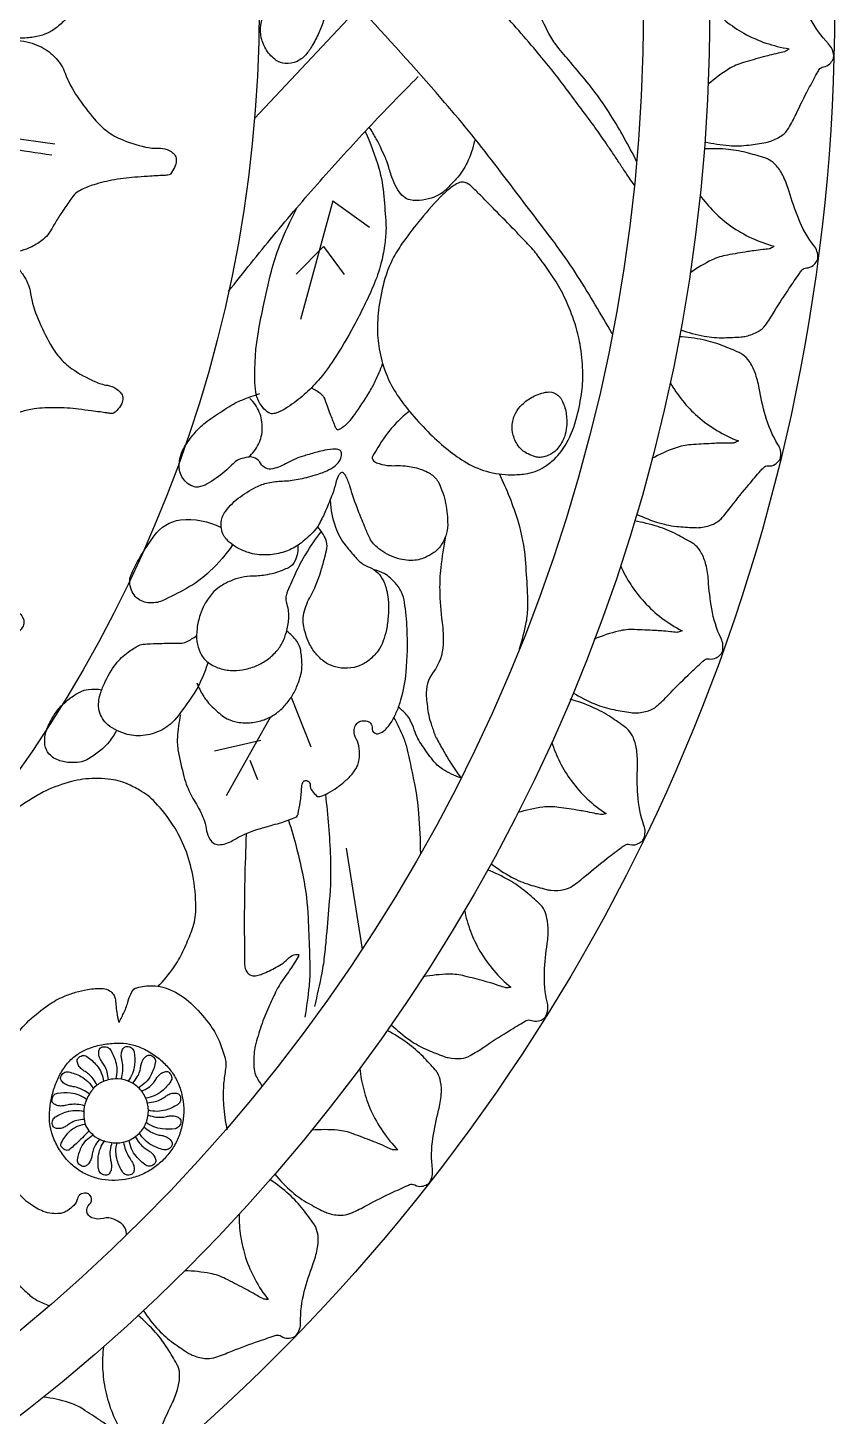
# Model space of a CAD drawing. Header units: millimetres. Extents: x 96 to 279, y 61 to 183.
# Drawn here: x 178.18 to 183.24, y 157.88 to 166.56 of the extents above; entities that cross this region are included whole.
import ezdxf

# ---------------------------------------------------------------- set-up
doc = ezdxf.new("R2010")
doc.units = ezdxf.units.MM
doc.layers.add('PART', color=7, linetype='Continuous')

# ---------------------------------------------------------------- blocks, each defined once
blk = doc.blocks.new('BALMERREPEAT240VIC')
at = {"layer": 'PART'}
for p, q in [((-8.8503, 5.2492), (-8.9506, 5.8786)), ((-8.3781, 4.4285), (-8.0996, 4.9216)), ((-8.2471, 4.6992), (-8.2955, 4.8201)), ((-8.5068, 4.3056), (-8.6282, 4.6162)), ((-8.317, 4.576), (-8.0274, 4.6438)), ((-8.7663, 1.2047), (-8.565, 1.9466)), ((-8.7075, 1.4909), (-8.8382, 1.6644)), ((-8.7075, 1.4909), (-8.5378, 1.6636)), ((-8.7663, 1.2047), (-8.9956, 1.3702)), ((-8.2772, 0.6914), (-8.9278, 0))]:
    blk.add_line(p, q, dxfattribs=at)
at = {"layer": 'PART', "flags": 128}
for points in [[(-6.5501, 7.1507, 0.042559), (-6.5839, 7.4617, 0.054985), (-6.6562, 7.693, 0.009056), (-6.7562, 7.9106, 0.053572), (-6.7776, 7.945, 0.030104), (-6.8117, 7.9836, 0.018106), (-6.8742, 8.042, 0.05614), (-6.9199, 8.0734, 0.037281), (-6.9961, 8.1071)], [(-7.4783, 7.6646, 0.088971), (-7.4688, 7.6228, 0.118747), (-7.4496, 7.5968, 0.041087), (-7.4316, 7.5841, 0.024435), (-7.3989, 7.5669, 0.17766), (-7.3331, 7.5613, -0.162315), (-7.2613, 7.5574, -0.558758), (-7.2463, 7.4733, 0.73917), (-7.2146, 7.4041, 0.028174), (-7.1966, 7.4076, 0.083666), (-7.1909, 7.4101, 0.191331), (-7.1706, 7.4388, -0.138686), (-7.1472, 7.4804, -0.039825), (-7.1112, 7.511, -0.063492), (-7.0851, 7.5252, -0.073239), (-7.0603, 7.5308, -0.038895), (-7.0126, 7.5308, -0.081266), (-6.9565, 7.5171, -0.051185), (-6.8764, 7.473, -0.087189), (-6.7925, 7.39, -0.062755)], [(-6.7745, 6.4391, -0.064008), (-6.8679, 6.326, -0.036948), (-6.9898, 6.2276, -0.05284), (-7.086, 6.175, -0.026522), (-7.1591, 6.1491, -0.026846), (-7.2336, 6.1313, -0.060472), (-7.3315, 6.1254, -0.140747), (-7.3719, 6.1397, -0.081336), (-7.3959, 6.1635, -0.106903), (-7.4062, 6.1872, -0.036883), (-7.4111, 6.2258, 0.029568), (-7.4165, 6.274, 0.0125), (-7.4282, 6.3328, 0.230064), (-7.4303, 6.3354, 0.405073), (-7.432, 6.3349, 0.008598), (-7.4627, 6.2728, 0.0459), (-7.4883, 6.2026, -0.056586), (-7.5104, 6.1461, -0.202467), (-7.5422, 6.1201, -0.081761), (-7.6398, 6.108, -0.103148), (-7.765, 6.1393, -0.083596), (-7.8945, 6.2312, -0.040092), (-8.0035, 6.359, -0.060451), (-8.0576, 6.4567, -0.024601), (-8.0916, 6.5542, -0.064279), (-8.0978, 6.5934, -0.048717), (-8.0948, 6.6371, 0.02259), (-8.0835, 6.7308, 0.038025), (-8.0837, 6.854, 0.030189), (-8.105, 7.0077)], [(-7.4585, 7.0848, 0.035758), (-7.4713, 7.1335, 0.045301), (-7.4875, 7.1698, 0.029152), (-7.5045, 7.1965, -0.038756), (-7.5169, 7.2168, -0.094738), (-7.5251, 7.2449, -0.103676), (-7.5221, 7.2716, -0.22581), (-7.5071, 7.2872, -0.154712), (-7.4764, 7.2889, -0.192251), (-7.4527, 7.2715, -0.067849), (-7.4194, 7.1978, -0.069906), (-7.4112, 7.1439, -0.069213), (-7.4183, 7.0893)], [(-7.3863, 7.0867, 0.046722), (-7.3749, 7.1352, 0.060223), (-7.3743, 7.1739, 0.036536), (-7.3798, 7.2047, -0.046487), (-7.3837, 7.229, -0.083851), (-7.3806, 7.259, -0.097538), (-7.3689, 7.2823, -0.226356), (-7.3495, 7.292, -0.155789), (-7.3201, 7.2833, -0.20124), (-7.3041, 7.2588, -0.069447), (-7.3008, 7.177, -0.071151), (-7.3139, 7.1236, -0.070696), (-7.3415, 7.0756)], [(-7.531, 7.0498, 0.041974), (-7.5588, 7.0909, 0.05467), (-7.5858, 7.1178, 0.03235), (-7.6116, 7.1358, -0.041341), (-7.6316, 7.1502, -0.082028), (-7.6509, 7.1732, -0.093394), (-7.6599, 7.1981, -0.226676), (-7.6538, 7.2189, -0.156428), (-7.6273, 7.2345, -0.207277), (-7.5987, 7.229, -0.070476), (-7.5376, 7.1734, -0.072004), (-7.5088, 7.1262, -0.07168), (-7.4945, 7.0725)], [(-7.3118, 7.064, 0.04809), (-7.2834, 7.1024, 0.063751), (-7.2689, 7.1355, 0.035501), (-7.2625, 7.1651, -0.044416), (-7.2569, 7.1888, -0.073394), (-7.2437, 7.2147, -0.083573), (-7.2257, 7.2329, -0.215711), (-7.2049, 7.2371, -0.152467), (-7.1794, 7.2223, -0.225304), (-7.1712, 7.1954, -0.075021), (-7.1949, 7.1181, -0.076477), (-7.2254, 7.0735, -0.076354), (-7.268, 7.04)], [(-7.586, 6.9894, 0.047455), (-7.6283, 7.0198, 0.059029), (-7.6667, 7.0366, 0.037844), (-7.6973, 7.0433, -0.050068), (-7.7203, 7.049, -0.09493), (-7.7461, 7.0642, -0.109476), (-7.7615, 7.0852, -0.225175), (-7.7608, 7.1067, -0.153546), (-7.7393, 7.1286, -0.183697), (-7.7098, 7.1324, -0.06625), (-7.6353, 7.1035, -0.068741), (-7.592, 7.0712, -0.067777), (-7.5584, 7.0279)], [(-7.2414, 7.0168, -0.009062), (-7.2016, 7.0575, -0.009549), (-7.1625, 7.0946, -0.004046), (-7.1314, 7.1226, -0.012471), (-7.121, 7.1313, -0.244804), (-7.1004, 7.1354, -0.150348), (-7.0729, 7.1172, -0.290372), (-7.0696, 7.0905, -0.084486), (-7.1188, 7.0203, -0.088571), (-7.1647, 6.9879, -0.088014), (-7.2192, 6.9733)], [(-7.6126, 6.9162, 0.047294), (-7.6625, 6.928, 0.059009), (-7.7037, 6.9288, 0.038242), (-7.7345, 6.9234, -0.050238), (-7.758, 6.9198, -0.094654), (-7.7877, 6.9239, -0.109244), (-7.8099, 6.9374, -0.225204), (-7.8176, 6.9575, -0.153596), (-7.8061, 6.986, -0.184041), (-7.7804, 7.0007, -0.066316), (-7.7004, 7.0026, -0.068788), (-7.648, 6.9894, -0.067835), (-7.6004, 6.9622)], [(-7.2128, 6.9429, 0.047437), (-7.1676, 6.9496, 0.061811), (-7.1347, 6.9622, 0.040223), (-7.1092, 6.9785, -0.049571), (-7.0881, 6.9915, -0.084043), (-7.0595, 6.9998, -0.097588), (-7.0339, 6.9978, -0.222163), (-7.0177, 6.9839, -0.153921), (-7.0141, 6.9539, -0.202175), (-7.0301, 6.9298, -0.070184), (-7.1029, 6.895, -0.071957), (-7.1564, 6.8863, -0.071475), (-7.2106, 6.8931)], [(-7.6075, 6.8386, 0.048017), (-7.6573, 6.8309, 0.060994), (-7.6943, 6.8164, 0.038173), (-7.7206, 6.7996, -0.049101), (-7.7413, 6.787, -0.088223), (-7.7704, 6.7788, -0.102817), (-7.7962, 6.7816, -0.225893), (-7.8119, 6.7964, -0.154872), (-7.8138, 6.8271, -0.193513), (-7.7965, 6.8509, -0.068078), (-7.7228, 6.8844, -0.070079), (-7.6688, 6.8925, -0.069423), (-7.6141, 6.8854)], [(-7.2154, 6.8576, 0.039483), (-7.1667, 6.8493, 0.050374), (-7.1279, 6.8497, 0.032301), (-7.097, 6.8552, -0.042066), (-7.0731, 6.859, -0.091322), (-7.0437, 6.8557, -0.102154), (-7.0203, 6.8431, -0.225955), (-7.0114, 6.8234, -0.154994), (-7.0212, 6.7943, -0.194485), (-7.0462, 6.7788, -0.068254), (-7.1273, 6.7761, -0.070213), (-7.1803, 6.7892, -0.069584), (-7.2281, 6.8167)], [(-7.5712, 6.7656, 0.055348), (-7.6147, 6.7431, 0.072413), (-7.6426, 6.718, 0.042233), (-7.6602, 6.6926, -0.05175), (-7.675, 6.6722, -0.076417), (-7.6989, 6.6526, -0.093137), (-7.7228, 6.6439, -0.226695), (-7.7437, 6.6499, -0.156465), (-7.7593, 6.6764, -0.207649), (-7.7539, 6.705, -0.070539), (-7.6983, 6.7661, -0.072057), (-7.6511, 6.7949, -0.07174), (-7.5974, 6.8093)], [(-7.245, 6.7836, 0.038065), (-7.2031, 6.7579, 0.049524), (-7.168, 6.744, 0.030012), (-7.1372, 6.7372, -0.038658), (-7.1133, 6.7315, -0.084689), (-7.087, 6.7178, -0.09448), (-7.0691, 6.698, -0.226595), (-7.067, 6.6764, -0.156267), (-7.0857, 6.6521, -0.205697), (-7.1143, 6.6463, -0.07021), (-7.1918, 6.6743, -0.071779), (-7.2364, 6.7069, -0.071423), (-7.2701, 6.751)], [(-8.2251, 5.1613, 0.004302), (-8.216, 5.4515, 0.005592), (-8.2135, 5.6749, 0.001223), (-8.2142, 5.9495, 0.013248), (-8.2149, 5.9748, 0.08291), (-8.2224, 6.0077, 0.096647), (-8.2383, 6.0318, 0.142321), (-8.2596, 6.0439, 0.106039), (-8.2922, 6.0445, 0.053321), (-8.3261, 6.0342, 0.019493), (-8.4133, 5.9927, 0.077801), (-8.4927, 5.9339, -0.165358), (-8.5351, 5.9126, -0.07741), (-8.5518, 5.9129, -0.400549), (-8.554, 5.9159, -0.094731), (-8.5517, 5.9231, -0.01473), (-8.5272, 5.9647, -0.018254), (-8.465, 6.0561, 0.028471), (-8.4262, 6.1155, 0.017866), (-8.4087, 6.1487, 0.006635), (-8.3661, 6.2404, 0.022885), (-8.3196, 6.3577, 0.021816), (-8.2821, 6.4847, 0.043822), (-8.2748, 6.5313, 0.024533), (-8.2731, 6.6154, 0.096526), (-8.2843, 6.665, 0.060279), (-8.3256, 6.7346)], [(-7.5163, 6.7176, 0.045807), (-7.5449, 6.6772, 0.059088), (-7.5601, 6.6419, 0.036113), (-7.5668, 6.6114, -0.045941), (-7.5725, 6.5874, -0.08431), (-7.5869, 6.5609, -0.09767), (-7.6066, 6.5438, -0.226346), (-7.6282, 6.5423, -0.155768), (-7.6521, 6.5616, -0.201047), (-7.6574, 6.5904, -0.069414), (-7.6292, 6.6672, -0.071124), (-7.5966, 6.7116, -0.070664), (-7.5527, 6.7453)], [(-7.4442, 6.6918, 0.042905), (-7.454, 6.6425, 0.054556), (-7.454, 6.603, 0.034384), (-7.4485, 6.5721, -0.044737), (-7.4448, 6.5482, -0.09008), (-7.4481, 6.5186, -0.10239), (-7.4607, 6.4954, -0.225933), (-7.4804, 6.4865, -0.154951), (-7.5095, 6.4964, -0.19414), (-7.5249, 6.5214, -0.068192), (-7.5276, 6.6025, -0.070166), (-7.5145, 6.6555, -0.069527), (-7.487, 6.7033)], [(-7.364, 6.696, 0.04738), (-7.3562, 6.6468, 0.0608), (-7.342, 6.6107, 0.037416), (-7.3252, 6.5844, -0.047672), (-7.3123, 6.5635, -0.085275), (-7.3039, 6.5345, -0.099402), (-7.3061, 6.5086, -0.226201), (-7.3205, 6.4924, -0.155479), (-7.351, 6.4896, -0.198516), (-7.3751, 6.5064, -0.068972), (-7.4091, 6.5806, -0.070771), (-7.4174, 6.6348, -0.070249), (-7.4103, 6.6896)], [(-7.2932, 6.7303, 0.049211), (-7.2689, 6.6886, 0.065091), (-7.2438, 6.662, 0.037637), (-7.2184, 6.6442, -0.046282), (-7.1979, 6.6294, -0.075628), (-7.1782, 6.606, -0.089789), (-7.1688, 6.5819, -0.226934), (-7.1743, 6.5608, -0.156925), (-7.2004, 6.5445, -0.212508), (-7.229, 6.5495, -0.07134), (-7.2907, 6.6051, -0.072754), (-7.3198, 6.6525, -0.072526), (-7.3341, 6.7064)], [(-8.49, 5.0745, -0.027209), (-8.5808, 5.4271, -0.038175), (-8.6122, 5.685, -0.002577), (-8.6202, 5.8857, -0.004738), (-8.623, 5.9949, -0.029402), (-8.6181, 6.1095, -0.017102), (-8.5913, 6.3047)], [(-8.7199, 4.9141, -0.021365), (-8.7513, 5.3051, -0.030434), (-8.7448, 5.5806, -0.00153), (-8.726, 5.7952, -0.002851), (-8.7149, 5.9102, -0.022584), (-8.6972, 6.0296, -0.012769), (-8.6511, 6.2378)], [(-7.6735, 6.1144, 0.035479), (-7.7711, 5.996, 0.046498), (-7.8298, 5.8947, 0.01112), (-7.8761, 5.7883, 0.024577), (-7.8936, 5.7387, 0.074361), (-7.9108, 5.6178, 0.045073), (-7.8913, 5.4179, 0.046394), (-7.8437, 5.2523, 0.049075), (-7.7697, 5.107, 0.048623), (-7.6561, 4.9624, 0.072315), (-7.5584, 4.8861, 0.027108), (-7.4805, 4.8471, 0.04061), (-7.4255, 4.8282, 0.036942), (-7.3627, 4.8172, 0.027784), (-7.2781, 4.8134, 0.060206), (-7.1332, 4.8325, 0.050491), (-6.9698, 4.8925, 0.027091), (-6.8885, 4.9377, 0.011083), (-6.6989, 5.0629, 0.03541), (-6.6035, 5.1395, 0.022909), (-6.4709, 5.2742)], [(-9.1479, 4.4325, -0.023933), (-9.2082, 4.5594, -0.042676), (-9.2322, 4.6345, -0.005025), (-9.2479, 4.7063, -0.002562), (-9.2765, 4.8473, -0.027337), (-9.3023, 5.031, -0.019995), (-9.3138, 5.2842)], [(-7.8149, 4.416, 0.038914), (-7.7951, 4.5568, 0.064024), (-7.8008, 4.6432, 0.01379), (-7.8363, 4.8009, 0.033878), (-7.8568, 4.8635, 0.041591), (-7.9066, 4.9622, -0.040156), (-7.9585, 5.0643, -0.063173), (-7.9755, 5.127, 0.074796), (-7.991, 5.1796, 0.121218), (-8.0206, 5.2164, 0.170457), (-8.053, 5.2269, 0.131766), (-8.1406, 5.2012, -0.065596), (-8.3063, 5.1279, -0.004667), (-8.3924, 5.1035, 0.007295), (-8.4474, 5.0876, 0.028782), (-8.5357, 5.055, 0.180656), (-8.5469, 5.0443, 0.063311), (-8.5492, 5.0371, 0.006151), (-8.563, 4.9612, 0.032148), (-8.5717, 4.8771, -0.070638), (-8.5786, 4.8391, -0.25246), (-8.591, 4.8274, -0.194274), (-8.6123, 4.8301, -0.285822), (-8.625, 4.8529, 0.177222), (-8.6369, 4.8912, 0.047849), (-8.6649, 4.9214, 0.157624), (-8.6766, 4.9266, 0.110829), (-8.6935, 4.9245, 0.040517), (-8.7355, 4.9058, 0.029561), (-8.7921, 4.8703, 0.02712), (-8.8489, 4.8249, 0.045829), (-8.898, 4.7723, 0.0677), (-8.9225, 4.73, 0.074952), (-8.9311, 4.6946, 0.039446), (-8.9319, 4.6257, 0.121178), (-8.9126, 4.5652, -0.150929), (-8.8998, 4.5153, -0.09992), (-8.9084, 4.4817, -0.126545), (-8.9261, 4.4606, -0.115475), (-8.9403, 4.4547, -0.055), (-8.972, 4.4532, -0.419259), (-9.0125, 4.4996, 0.530776), (-9.0541, 4.5327, 0.112158), (-9.093, 4.51, 0.07453), (-9.1349, 4.4572, 0.030434), (-9.1669, 4.3929, 0.028718), (-9.1925, 4.3212, 0.049992), (-9.2251, 4.1483, 0.032502), (-9.2308, 3.878, 0.026613), (-9.2147, 3.7132, 0.067521), (-9.1963, 3.6504, 0.060672), (-9.1743, 3.6138, 0.036451), (-9.1267, 3.5612, 0.074707), (-9.0874, 3.5334, 0.055317), (-9.0265, 3.5109)], [(-9.4717, 3.2996, 0.021763), (-9.4408, 3.4982, 0.031821), (-9.4344, 3.6355, 0.029473), (-9.4497, 3.8381, -0.04349), (-9.4563, 3.9758, -0.152828), (-9.3945, 4.1488, 0.182012), (-9.3506, 4.2982, 0.022543), (-9.3631, 4.4031, 0.037582), (-9.3782, 4.4646, 0.006857), (-9.4018, 4.5338, 0.027186), (-9.4089, 4.5509, 0.012038), (-9.4131, 4.5591, 0.001263), (-9.4553, 4.6361, 0.01724), (-9.5001, 4.7111, 0.012594), (-9.5674, 4.8099)], [(-9.5674, 4.8099, -0.057485), (-9.4522, 4.7545, -0.088806), (-9.3909, 4.6985, -0.013532), (-9.3246, 4.6069, -0.03058), (-9.2989, 4.5639, -0.037242), (-9.2757, 4.5094, 0.033162), (-9.2501, 4.4481, 0.069189), (-9.2275, 4.4149, 0.039463), (-9.1764, 4.3669)], [(-7.4158, 4.513, -0.042402), (-7.3697, 4.5836, -0.055018), (-7.3243, 4.6303, -0.023143), (-7.2592, 4.679, -0.042372), (-7.2204, 4.7008, -0.089374), (-7.17, 4.7135, -0.058202), (-7.0906, 4.7099, -0.107568), (-7.0156, 4.6802, -0.143988), (-6.9767, 4.6335, -0.115961), (-6.9659, 4.5729, -0.088034), (-6.9842, 4.4944, -0.04244), (-7.0262, 4.4157, -0.048995), (-7.0744, 4.3553, -0.041548), (-7.1219, 4.3139, -0.034381), (-7.1861, 4.2732, -0.098568), (-7.2395, 4.2566, -0.066046), (-7.3225, 4.259)], [(-7.9866, 4.0876, -0.028835), (-7.9379, 4.2125, -0.041638), (-7.8923, 4.2934, -0.016311), (-7.7879, 4.4368, -0.056245), (-7.7518, 4.4737, -0.043955), (-7.7036, 4.5065, -0.044697), (-7.6512, 4.5298, -0.046736), (-7.5946, 4.5435, -0.046348), (-7.5359, 4.5464, -0.057343), (-7.4822, 4.538, -0.043962), (-7.416, 4.5131, -0.06246), (-7.3611, 4.4778, -0.078018), (-7.3267, 4.4384, -0.085843), (-7.307, 4.3906, -0.079845), (-7.3036, 4.3351, -0.050421), (-7.3127, 4.29, -0.030831), (-7.3393, 4.2197, -0.056103), (-7.4112, 4.0984, -0.07445), (-7.4873, 4.0239, -0.040221), (-7.5553, 3.9826, -0.099644), (-7.5865, 3.9741, -0.006716), (-7.6271, 3.9719, -0.003764), (-7.6996, 3.9694, -0.007156), (-7.7536, 3.9688, 0.00643), (-7.8136, 3.9682, 0.102546), (-7.8511, 3.9595, 0.052225), (-7.9156, 3.9212)], [(-7.917, 4.216, 0.04324), (-7.9556, 4.2949, 0.056624), (-7.9965, 4.3482, 0.026992), (-8.067, 4.4139, 0.054132), (-8.1071, 4.4406, 0.081111), (-8.1715, 4.4617, 0.06437), (-8.2567, 4.4641, 0.055992), (-8.3366, 4.4467, 0.065693), (-8.3992, 4.416, 0.051649), (-8.4559, 4.3692, 0.048536), (-8.505, 4.3084, 0.044689), (-8.5406, 4.2423, 0.040535), (-8.5668, 4.1639, 0.062446), (-8.5742, 4.1013, 0.044125), (-8.5657, 4.0127, 0.110762), (-8.5416, 3.9563, 0.076282), (-8.4796, 3.8933)], [(-8.7498, 3.0779, 0.067829), (-8.7833, 3.2437, 0.086573), (-8.8479, 3.3599, 0.010555), (-8.9095, 3.4329, 0.029241), (-8.9338, 3.4574, 0.093601), (-8.9949, 3.4944, -0.107894), (-9.0471, 3.5281, -0.086668), (-9.0829, 3.5794, -0.066724), (-9.1071, 3.6566, -0.036458), (-9.1146, 3.7339, -0.032355), (-9.1111, 3.8212, -0.033077), (-9.0971, 3.9027, -0.037877), (-9.0748, 3.9714, -0.07525), (-9.0428, 4.025, -0.058548), (-8.985, 4.0805, -0.088644), (-8.9188, 4.1142, -0.081585), (-8.8388, 4.1248, -0.080871), (-8.7625, 4.1099, -0.086367), (-8.6995, 4.0733, -0.064164), (-8.6484, 4.0178, -0.058813), (-8.6091, 3.9455, -0.052367), (-8.583, 3.8532, -0.087479), (-8.5831, 3.7954, -0.080445), (-8.6223, 3.684, 0.051146), (-8.6938, 3.5132, 0.010972), (-8.7168, 3.4309, 0.016524), (-8.729, 3.3755, 0.149064), (-8.7229, 3.3207, 0.084101), (-8.6704, 3.2399)], [(-8.5487, 3.3556, -0.111567), (-8.5313, 3.4523, -0.182354), (-8.4889, 3.4968, -0.032203), (-8.4189, 3.5251, -0.037138), (-8.3553, 3.5411, -0.036432), (-8.2671, 3.5498, 0.045391), (-8.1964, 3.5581, 0.048422), (-8.1264, 3.58, 0.047828), (-8.0612, 3.6154, 0.066521), (-8.0127, 3.6583, 0.051287), (-7.9646, 3.7271, 0.051291), (-7.9373, 3.7905, 0.0405), (-7.918, 3.8758, 0.067424), (-7.9175, 3.9586, 0.078309), (-7.9375, 4.027, 0.106564), (-7.9797, 4.0821, 0.09215), (-8.049, 4.122, 0.063877), (-8.1263, 4.1385, 0.065813), (-8.2031, 4.1347, 0.05021), (-8.284, 4.1114, 0.056735), (-8.3497, 4.0761, 0.056739), (-8.4131, 4.0203, 0.068889), (-8.4524, 3.9627, 0.051178), (-8.4765, 3.8986, 0.041744), (-8.491, 3.8161, 0.103168), (-8.4806, 3.7268, -0.146784), (-8.4787, 3.663, -0.035223), (-8.4864, 3.6409, -0.006757), (-8.5356, 3.5296, -0.030019), (-8.5991, 3.4104, -0.024752), (-8.6914, 3.2753)], [(-9.8054, 2.9092, -0.040223), (-9.924, 3.2097, -0.054262), (-9.9685, 3.4453, -0.006684), (-9.9807, 3.6318, -0.012183), (-9.9835, 3.7343, -0.04861), (-9.9736, 3.8391, -0.029697), (-9.931, 4.0058)], [(-8.1405, 3.3536, -0.05316), (-7.9989, 3.5192, -0.063725), (-7.8519, 3.6265, -0.017549), (-7.6992, 3.7036, -0.074433), (-7.6602, 3.7149, -0.063671), (-7.6108, 3.7154, -0.076945), (-7.5712, 3.7043, -0.098975), (-7.532, 3.6761, -0.103402), (-7.5081, 3.6365, -0.072232), (-7.4979, 3.5845, -0.103603), (-7.5037, 3.5478, -0.021344), (-7.5139, 3.5241, -0.007456), (-7.5468, 3.4582, -0.023224), (-7.5766, 3.4069, -0.01038), (-7.6506, 3.2968, -0.212638), (-7.8148, 3.1987, -0.154649), (-8.0681, 3.2466)], [(-9.2448, 2.5199, 0.034792), (-9.1719, 2.5837, 0.034958), (-9.1089, 2.6567, 0.03418), (-9.0154, 2.8013, 0.289447), (-9.0167, 2.8232, 0.14638), (-9.0401, 2.8413, 0.063201), (-9.1054, 2.8574, 0.040701), (-9.1593, 2.8593, -0.036142), (-9.22, 2.8608, -0.054847), (-9.3134, 2.8804, -0.068687), (-9.3821, 2.9139, -0.131297), (-9.4283, 2.9667, -0.066993), (-9.4715, 3.0955, -0.046815), (-9.4845, 3.2293, -0.090363), (-9.4721, 3.2983, -0.041439), (-9.4496, 3.346, -0.053905), (-9.4257, 3.3788, -0.062375), (-9.398, 3.4025, -0.037266), (-9.3449, 3.4321, -0.110781), (-9.255, 3.4516, -0.092553), (-9.1472, 3.4306, -0.078524), (-9.043, 3.3691, -0.11568), (-8.9929, 3.3033, -0.007148), (-8.9644, 3.2371, -0.004886), (-8.9252, 3.1393, -0.02044), (-8.8749, 2.9931, 0.043289), (-8.848, 2.9251, 0.099334), (-8.833, 2.9058, 0.220987), (-8.822, 2.9027, 0.166467), (-8.8124, 2.9078, 0.080709), (-8.8001, 2.9261, 0.045361), (-8.7856, 2.9673, -0.027039), (-8.7637, 3.0372, -0.014424), (-8.7214, 3.1413, -0.018056), (-8.6823, 3.222, -0.071218), (-8.6434, 3.2756, -0.042001), (-8.5588, 3.3491, -0.070369), (-8.4765, 3.3931, -0.06437), (-8.3769, 3.4156, -0.075474), (-8.2657, 3.4092, -0.08155), (-8.1696, 3.3718, -0.03897), (-8.1199, 3.337, -0.06044), (-8.0929, 3.3087, -0.08504), (-8.076, 3.2754, -0.067413), (-8.0682, 3.2291, -0.152634), (-8.0883, 3.157, -0.087778), (-8.1755, 3.0633, -0.042244), (-8.2862, 2.9936, -0.068454), (-8.3625, 2.9665, -0.042068), (-8.4528, 2.9557, 0.039448), (-8.5491, 2.9446, 0.025799), (-8.6582, 2.9173, 0.033451), (-8.7393, 2.8864, 0.083369), (-8.7925, 2.8503, 0.118154), (-8.8172, 2.8119, 0.117455), (-8.8207, 2.7784, 0.232564), (-8.8109, 2.7636, 0.131628), (-8.7829, 2.7561, 0.056005), (-8.716, 2.7634, 0.010102), (-8.6692, 2.7749, 0.005837), (-8.5889, 2.7974, 0.058327), (-8.4827, 2.8424, -0.068635), (-8.3916, 2.8789, -0.345289), (-8.3148, 2.8445, 0.328203), (-8.236, 2.8062, 0.035172), (-8.186, 2.8191, 0.07519), (-8.1644, 2.8302, 0.047021), (-8.1365, 2.8544, -0.028672), (-8.0924, 2.8959, -0.04213), (-7.9815, 2.9737, -0.097911), (-7.926, 2.9929, -0.131156), (-7.8908, 2.9885, -0.093737), (-7.8493, 2.9619, -0.080783), (-7.8238, 2.9284, -0.076829), (-7.8091, 2.8866, -0.105402), (-7.811, 2.8147, -0.08371), (-7.8464, 2.7317, -0.037228), (-7.9077, 2.6502, -0.045158), (-7.9686, 2.5922, -0.020133), (-8.0212, 2.5538, -0.010143), (-8.13, 2.484, -0.039879), (-8.1978, 2.4496, -0.025132), (-8.3114, 2.4093)], [(-8.2401, 2.8058, 0.105545), (-8.3023, 2.7248, 0.105545), (-8.3261, 2.6254, 0.105703), (-8.3072, 2.5249, 0.105703), (-8.2488, 2.4409)], [(-8.6313, 2.3729, -0.069727), (-8.6925, 2.4112, -0.127738), (-8.7157, 2.4437, -0.006672), (-8.7312, 2.486, 0.005811), (-8.7489, 2.5346, 0.005633), (-8.7779, 2.6087, 0.020901), (-8.7868, 2.6282, 0.416678), (-8.8037, 2.6337, 0.084617), (-8.8639, 2.5885, 0.03656), (-8.904, 2.5392, 0.014523), (-8.9918, 2.4057, 0.028238), (-9.032, 2.3316, 0.020286), (-9.0776, 2.2235)], [(-8.9685, 0.772, -0.037021), (-9.0536, 1.0009, -0.050249), (-9.0861, 1.178, -0.005129), (-9.0983, 1.3503, -0.023771), (-9.0988, 1.3876, -0.028375), (-9.0897, 1.4866, -0.02493), (-9.0675, 1.5974, -0.040638), (-9.0205, 1.7353, -0.021193), (-8.8985, 1.9862, -0.02111), (-8.7734, 2.1962, -0.031606), (-8.6755, 2.327, -0.036438), (-8.5879, 2.4158, -0.03495), (-8.4843, 2.4945, -0.044056), (-8.4233, 2.5272, -0.086967), (-8.389, 2.5352, -0.159101), (-8.3674, 2.5295, -0.070708), (-8.3302, 2.4971, -0.161681), (-8.2827, 2.3825, -0.058787), (-8.2976, 2.0489, -0.011538), (-8.3313, 1.8693, -0.009167), (-8.383, 1.6451, -0.034111), (-8.4343, 1.4867, -0.021942), (-8.541, 1.251)], [(-10.5129, 2.0368, 0.011141), (-10.2966, 1.6748, 0.020966), (-10.1695, 1.4903, 0.001322), (-10.0381, 1.3166, 0.000672), (-9.7786, 0.9763, 0.015114), (-9.4439, 0.5651, 0.010524), (-8.9337, 0)], [(-8.1148, 1.7717, -0.007833), (-8.3953, 1.4223, -0.007833), (-8.6867, 1.0818, -0.007829), (-8.9884, 0.7508, -0.007829), (-9.3003, 0.4295)], [(-9.6522, 0.8282, -0.060101), (-9.6053, 0.9685, -0.074002), (-9.5384, 1.0684, -0.01382), (-9.4745, 1.1349, -0.040708), (-9.4504, 1.155, -0.064655), (-9.3995, 1.1819, -0.050148), (-9.3278, 1.2007, -0.084064), (-9.2505, 1.1998, -0.140358), (-9.2085, 1.179, -0.065232), (-9.1727, 1.1368, -0.054089), (-9.1427, 1.0771, -0.022308), (-9.1167, 0.9964, 0.035201), (-9.0988, 0.9457, 0.004303), (-9.0916, 0.9292, 0.001171), (-9.0641, 0.869, 0.019283), (-9.0383, 0.818, 0.012869), (-8.9947, 0.7442)], [(-10.6509, 1.1084, -0.000825), (-10.589, 1.0169, -0.001241), (-10.5482, 0.956, -0.000065), (-10.5037, 0.8893, 0.000353), (-10.4954, 0.8769, 0.00369), (-10.4745, 0.8461, 0.001122), (-10.4046, 0.7455, 0.00811), (-10.3988, 0.7374, 0.000261), (-10.2135, 0.4894, 0.01415), (-10.0528, 0.2868, 0.009608), (-9.8022, 0)], [(-10.6654, 0.9593, 0.0223), (-10.5046, 0.6721, 0.031105), (-10.368, 0.4795, 0.008394), (-10.2512, 0.3397, -0.011864), (-10.1692, 0.2402, -0.044306), (-10.1171, 0.1601, -0.023889), (-10.0417, 0)]]:
    blk.add_lwpolyline(points, format="xyb", dxfattribs=at)
for points in [[(-7.0085, 6.8092, -0.03559), (-7.0322, 6.7286, -0.036604), (-7.0663, 6.6544, -0.057677), (-7.1166, 6.5838, -0.063297), (-7.1765, 6.5323, -0.057364), (-7.2418, 6.4992, -0.045056), (-7.3315, 6.4749, -0.039786), (-7.4233, 6.4662, -0.050863), (-7.4951, 6.4724, -0.055935), (-7.5685, 6.4951, -0.047056), (-7.6482, 6.5392, -0.044516), (-7.7149, 6.5941, -0.048644), (-7.7656, 6.6547, -0.053647), (-7.8043, 6.7269, -0.051195), (-7.8282, 6.8094, -0.048744), (-7.8351, 6.8936, -0.049039), (-7.8257, 6.977, -0.047648), (-7.7999, 7.0586, -0.049075), (-7.7601, 7.1315, -0.047851), (-7.7068, 7.1958, -0.04754), (-7.6418, 7.2491, -0.047215), (-7.5689, 7.2887, -0.046487), (-7.4888, 7.3144, -0.05003), (-7.4074, 7.324, -0.048519), (-7.3233, 7.3173, -0.054315), (-7.242, 7.2935, -0.056115), (-7.1702, 7.2538, -0.052378), (-7.1105, 7.2012, -0.0483), (-7.0585, 7.1323, -0.047822), (-7.0171, 7.0478, -0.059285), (-6.9989, 6.974, -0.045279), (-6.9964, 6.8971, -0.039244)], [(-7.5584, 7.0279, 0.103134), (-7.6005, 6.9629, 0.09947), (-7.6141, 6.8839, 0.099437), (-7.5964, 6.8071, 0.099456), (-7.5505, 6.7432, 0.099484), (-7.4829, 6.7016, 0.101064), (-7.4056, 6.6898, 0.097903), (-7.323, 6.7104, 0.115032), (-7.266, 6.7555, 0.076576), (-7.2232, 6.8302, 0.092563), (-7.2103, 6.9004, 0.033583), (-7.2139, 6.952, 0.061678), (-7.2211, 6.9793, 0.069335), (-7.2351, 7.0037, 0.039302), (-7.2685, 7.0403, 0.109156), (-7.3265, 7.0748, 0.080098), (-7.4168, 7.0893, 0.102366), (-7.4914, 7.0738, 0.095865)], [(-9.5231, 1.1097, 0.051372), (-9.4541, 1.1665, 0.022295), (-9.3163, 1.3189, 0.018054), (-9.209, 1.4587, 0.027312), (-9.1467, 1.5572, 0.052966), (-9.0991, 1.6687, 0.03505), (-9.0578, 1.8469, 0.040879), (-9.0455, 2.0088, 0.047546), (-9.0596, 2.1478, 0.047283), (-9.1034, 2.2943, 0.05164), (-9.1692, 2.4181, 0.026342), (-9.2474, 2.5223, 0.020596), (-9.3596, 2.6457, 0.026336), (-9.4764, 2.7521, 0.030636), (-9.5866, 2.8317, 0.071339), (-9.7274, 2.8948, 0.070295), (-9.8825, 2.9164, 0.035231), (-9.97, 2.9101, 0.049684), (-10.0304, 2.8952, 0.057052), (-10.0877, 2.8672, 0.045361), (-10.151, 2.818, 0.082602), (-10.2271, 2.7191, 0.058293), (-10.2916, 2.555, 0.032935), (-10.3225, 2.3959, 0.040936), (-10.3283, 2.2655, 0.031183), (-10.3118, 2.1016, 0.038805), (-10.2804, 1.9729, 0.029038), (-10.2182, 1.8152, 0.036691), (-10.153, 1.6978, 0.01582), (-10.0484, 1.5486, 0.030019), (-9.9862, 1.4753, 0.001683), (-9.9055, 1.3916, 0.001086), (-9.7798, 1.2626, 0.001661), (-9.6954, 1.1769, 0.002628), (-9.6415, 1.1232, 0.071485), (-9.6047, 1.0959, 0.110325), (-9.5759, 1.0878, 0.112336), (-9.5587, 1.0908, 0.048097)], [(-10.1292, 2.7878, -0.05037), (-10.0923, 2.8029, -0.065778), (-10.0621, 2.8077, -0.074162), (-10.0331, 2.8041, -0.043449), (-9.9865, 2.7866, -0.113941), (-9.9317, 2.743, -0.096627), (-9.8938, 2.6699, -0.100668), (-9.8878, 2.6004, -0.094402), (-9.91, 2.5295, -0.080792), (-9.9497, 2.4776, -0.063978), (-10.0163, 2.4292, -0.094185), (-10.1078, 2.3996, -0.169246), (-10.1611, 2.411, -0.135392), (-10.1976, 2.4496, -0.084445), (-10.224, 2.5296, -0.055185), (-10.2274, 2.6154, -0.072987), (-10.2135, 2.6789, -0.074329), (-10.1733, 2.7506, -0.106433)], [(-8.684, 0.1464, -0.026025), (-8.6425, 0.2281, -0.03463), (-8.6041, 0.2853, -0.119445), (-8.5428, 0.3342, -0.125266), (-8.4692, 0.348, -0.140216), (-8.4127, 0.3278, -0.095358), (-8.3526, 0.2645, -0.085565), (-8.3196, 0.1862, -0.092643), (-8.3162, 0.1076, -0.101405), (-8.3434, 0.0315, -0.11159), (-8.3946, -0.0215, -0.107763), (-8.4616, -0.0472, -0.069785), (-8.5717, -0.0485, -0.082378), (-8.6967, -0.011, -0.280008), (-8.7188, 0.0236, -0.07486), (-8.7136, 0.0646, -0.035422)]]:
    blk.add_lwpolyline(points, format="xyb", close=True, dxfattribs=at)
blk = doc.blocks.new('BALMERREPEAT240VIB')
at = {"layer": 'PART', "flags": 128}
for points in [[(-11.0314, 1.4252, 0.041693), (-11.1811, 1.4573, 0.051437), (-11.3052, 1.4605, 0.011081), (-11.4125, 1.4498, 0.039226), (-11.4424, 1.4437, 0.072949), (-11.517, 1.41, 0.105042), (-11.5577, 1.3698, 0.023034), (-11.6094, 1.2828, -0.013301), (-11.6961, 1.1304, -0.002833), (-11.7541, 1.0356, -0.011962), (-11.7685, 1.0136, -0.229711), (-11.7967, 0.9975, 0.168095), (-11.8367, 0.9807, 0.084296), (-11.8585, 0.9533, 0.130082), (-11.8641, 0.931, 0.177106), (-11.8353, 0.8555, -0.071302), (-11.7292, 0.6911, -0.023904), (-11.6628, 0.5261, 0.042981), (-11.6223, 0.4356, 0.06288), (-11.5748, 0.3708, 0.087222), (-11.528, 0.336, 0.051635), (-11.5055, 0.3275, 0.01104), (-11.3963, 0.3012, 0.042881), (-11.2701, 0.2849, 0.036179), (-11.1194, 0.2893)], [(-11.5879, 0.8731, -0.024053), (-11.565, 0.8882, -0.080565), (-11.5573, 0.8912, -0.015855), (-11.5183, 0.8982, 0.011104), (-11.4625, 0.9078, 0.006339), (-11.4243, 0.9157, 0.001921), (-11.2989, 0.9438, 0.068965), (-11.2052, 0.9793, 0.043033), (-11.0718, 1.0679)], [(-11.108, 0.5803, 0.04113), (-11.2022, 0.6793, 0.04113), (-11.3114, 0.7616, 0.045074), (-11.4446, 0.8298, 0.045074), (-11.5879, 0.8731)]]:
    blk.add_lwpolyline(points, format="xyb", dxfattribs=at)
blk = doc.blocks.new('BALMERREPEAT240VIA')
at = {"layer": 'PART', "flags": 128}
for points in [[(-3.802, 0.2891, 0.009785), (-4.4408, 0.3459, 0.014007), (-4.8885, 0.3643, 0.000728), (-5.3978, 0.3702, 0.008912), (-5.4394, 0.3698, 0.016854), (-5.6439, 0.3577, 0.010207), (-5.98, 0.3195, 0.03694), (-6.2493, 0.2627, -0.038436), (-6.5084, 0.209, -0.02651), (-6.6784, 0.1963, -0.037217), (-6.7998, 0.2026, -0.034508), (-6.8712, 0.2168, -0.038296), (-6.933, 0.2388, -0.053566), (-6.9876, 0.2704, -0.05021), (-7.0376, 0.3154, -0.095828), (-7.0936, 0.4075, 0.061507), (-7.1705, 0.5557, 0.025256), (-7.2777, 0.6961, 0.047282), (-7.3453, 0.7621, 0.068984), (-7.439, 0.8185, 0.045687), (-7.5958, 0.8692, 0.063384), (-7.6764, 0.8768, -0.093006), (-7.7311, 0.8853, -0.077586), (-7.7637, 0.9028, -0.102886), (-7.7821, 0.924, -0.145384), (-7.7887, 0.9531, -0.093111), (-7.7773, 0.9977, -0.068103), (-7.7514, 1.0378, -0.199273), (-7.7364, 1.0454, -0.011472), (-7.7058, 1.047, 0.008642), (-7.6651, 1.0489, 0.001172), (-7.6085, 1.0527, 0.000836), (-7.5291, 1.0583, 0.029237), (-7.3853, 1.0771, 0.031886), (-7.2566, 1.1103, 0.053554), (-7.1794, 1.1451, 0.093394), (-7.1426, 1.1772, 0.015453), (-7.1163, 1.2128, 0.007605), (-7.0661, 1.2875, 0.014478), (-7.0257, 1.3539, -0.018337), (-6.9933, 1.4061, -0.076852), (-6.9565, 1.4462, -0.049554), (-6.8858, 1.4918, -0.058241), (-6.8188, 1.5169, -0.05999), (-6.7499, 1.5254, -0.040829), (-6.6639, 1.5186, -0.070081), (-6.6157, 1.5036, -0.00741), (-6.5282, 1.4607, 0.004053), (-6.3686, 1.3812, 0.001917), (-5.9248, 1.1667, 0.019523), (-5.8804, 1.1475, 0.039326), (-5.6592, 1.0816, -0.01051), (-4.8201, 0.8832, -0.000703), (-4.6049, 0.8271, 0.000484), (-4.2924, 0.7457, 0.018719), (-4.1142, 0.7065, 0.009443), (-3.7574, 0.6487)], [(-7.0104, 0.9201, 0.001292), (-6.7333, 0.8791, 0.002427), (-6.5856, 0.8584, 0.000025), (-6.2089, 0.8075, 0.00184), (-6.2038, 0.8068, 0.001043), (-5.9786, 0.7785, 0.001176), (-5.7787, 0.7543, 0.000075), (-5.5634, 0.7288, 0.000259), (-5.5011, 0.7214, 0.000023), (-5.2321, 0.6899, 0.00008), (-5.1558, 0.681, 0.000008), (-4.8804, 0.6488, 0.000027), (-4.7985, 0.6392, 0), (-4.5823, 0.6139, 0.000001), (-4.5338, 0.6083), (-4.3913, 0.5916), (-4.3342, 0.585, 0.002541), (-4.3234, 0.5838, 0.002075), (-4.3101, 0.5824), (-4.2676, 0.5782), (-4.1766, 0.5693), (-4.0189, 0.5538), (-3.776, 0.53)], [(-3.79, 0.4184, 0.000824), (-4.082, 0.4551, 0.001545), (-4.2379, 0.474, 0.000155), (-4.5903, 0.5154, -0.001086), (-4.6404, 0.5214, -0.002523), (-4.645, 0.522, -0.000015), (-5.4438, 0.6274, -0.002062), (-6.0791, 0.7139, -0.001378), (-7.0286, 0.8498)]]:
    blk.add_lwpolyline(points, format="xyb", dxfattribs=at)

msp = doc.modelspace()

# ---------------------------------------------------------------- linework, layer by layer
for radius in [11.90239, 11.12313, 10.70843, 8.30598]:
    msp.add_circle((171.31971, 166.68139), radius)

# ---------------------------------------------------------------- block references
for name, rotation in [('BALMERREPEAT240VIA', 191.2500000000001), ('BALMERREPEAT240VIB', 183.050847457627), ('BALMERREPEAT240VIC', 180), ('BALMERREPEAT240VIA', 180), ('BALMERREPEAT240VIA', 168.7500000000001), ('BALMERREPEAT240VIB', 176.9491525423728), ('BALMERREPEAT240VIA', 157.5), ('BALMERREPEAT240VIB', 170.8474576271186), ('BALMERREPEAT240VIB', 164.7457627118644), ('BALMERREPEAT240VIB', 158.6440677966101), ('BALMERREPEAT240VIB', 152.5423728813559), ('BALMERREPEAT240VIB', 146.4406779661016), ('BALMERREPEAT240VIB', 140.3389830508474), ('BALMERREPEAT240VIB', 134.2372881355932)]:
    msp.add_blockref(name, (171.31971, 166.68139), dxfattribs=dict(rotation=rotation))

doc.saveas('drawing.dxf')
